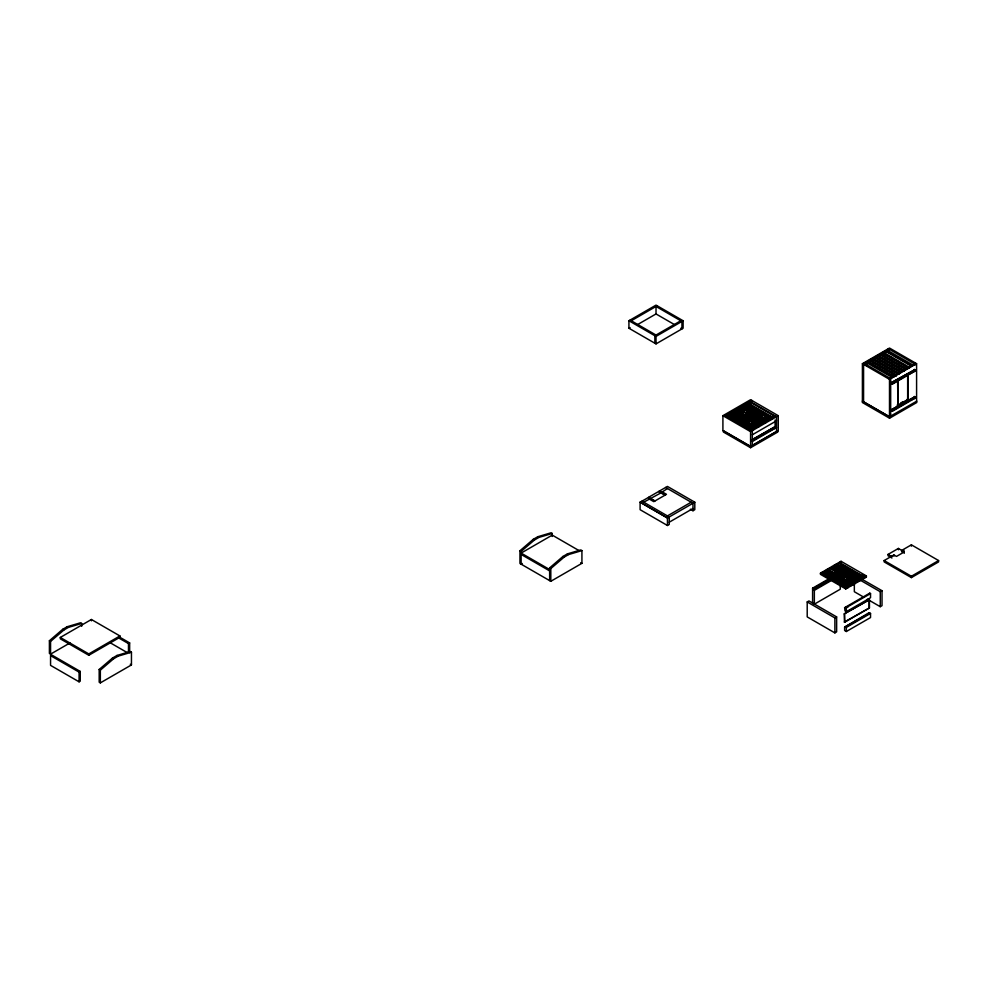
<?xml version="1.0" encoding="UTF-8"?>
<svg xmlns="http://www.w3.org/2000/svg" width="988" height="988" viewBox="0 0 988 988"><rect width="100%" height="100%" fill="white"/><g stroke="black" fill="none" stroke-linecap="round" stroke-linejoin="round"><path stroke-width="1.48" d="M70.012 642.916L50.561 654.142L49.4 653.476L49.4 640.743L62.689 629.331L67.221 626.713L80.51 622.786L81.683 623.453L81.683 626.281M50.561 654.142L50.561 641.422L63.85 630.011L68.394 627.38L81.683 623.453M99.183 669.481L112.471 658.07L117.004 655.452L130.293 651.524L131.453 652.191L131.453 664.924L100.344 682.881L99.183 682.214L99.183 669.481L100.344 670.16L100.344 682.881M100.344 670.16L113.632 658.749L118.177 656.131L131.453 652.191M549.637 580.623L549.637 567.902L562.925 556.479L567.458 553.86L580.746 549.933L581.92 550.612L581.92 563.333L550.81 581.29L519.947 563.481L519.947 550.761L533.236 539.349L537.781 536.731L551.069 532.791L552.23 533.471L552.23 536.459M522.282 563.481L521.121 564.16L521.121 551.428L534.409 540.016L538.942 537.398L552.23 533.471M550.81 581.29L550.81 568.569L564.086 557.158L568.631 554.54L581.92 550.612M60.293 637.458L91.402 619.488L119.919 635.951L119.919 637.297L88.809 655.266L60.293 638.804L60.293 637.458L88.809 653.92L119.919 635.951M628.924 320.754L656.02 305.119L683.116 320.754L683.116 328.238L656.02 343.886L628.924 328.238L628.924 320.754L656.02 336.402L683.116 320.754M50.561 655.637L51.734 654.97L80.25 671.432L80.25 681.164L79.089 681.831L50.561 665.369L50.561 655.637L79.089 672.112L80.25 671.432M631.258 320.754L657.181 305.786M628.924 328.238L630.097 327.571M637.742 324.496L655.884 314.023M680.781 320.754L654.859 335.722L654.859 343.207L656.02 342.54M118.103 637.606L128.477 643.596L129.65 642.916L129.65 652.648M722.907 415.689L750.584 399.708L778.26 415.689L778.26 430.657L750.584 446.638L722.907 430.657L722.907 415.689L750.584 431.657L778.26 415.689M725.822 415.343L751.757 400.375M726.415 415.689L726.6 416.689M752.337 400.72L750.584 401.721L750.584 402.845M739.345 408.661L746.002 404.821M742.593 407.464L746.595 405.154M889.558 418.208L916.79 402.499L916.79 401.153L889.496 416.751L862.339 401.153L862.339 402.499L889.558 418.208L889.558 416.862L862.4 401.116L862.4 363.683L889.496 348.048L916.592 363.683L916.592 401.116M864.154 364.473L864.154 363.349L888.916 349.06L888.916 350.172L879.789 355.445M864.735 363.683L863.574 364.362L863.574 401.783M866.55 362.633L867.723 361.966L892.485 376.255L891.312 376.934L866.55 362.633L866.55 365.634M865.463 363.72L870.675 360.706M751.164 429.978L775.345 416.022M864.735 364.807L868.65 362.547M752.337 434.769L776.519 420.814M641.904 501.163L669.259 516.959L669.259 524.443L667.443 525.493L640.101 509.697L640.101 502.213L648.647 497.347M648.585 497.915L654.933 500.978L648.585 497.31L667.443 486.417L694.799 502.213L694.799 509.697L692.983 510.747L690.377 509.24M643.719 502.213L660.774 492.975L665.307 494.988L658.959 491.32M667.443 488.517L660.774 492.975L658.959 491.925M751.856 439.759L775.086 426.73L775.086 419.986M750.905 440.685L775.086 426.73M754.4 439.413L758.216 437.215M762.044 435.004L764.589 433.534M768.405 431.336L775.345 428.002M750.584 447.712L777.815 432.003L777.815 430.657L750.584 446.366L723.364 430.657L723.364 432.003L750.584 447.712L750.584 431.657M915.431 363.016L914.258 363.683L914.839 365.152L914.839 364.029L888.336 348.715M914.839 364.029L890.077 378.318L890.077 379.441M889.496 379.108L892.102 377.601M862.4 363.683L889.496 379.33L916.592 363.683M891.769 382.43L914.974 369.636L914.974 371.13L892.288 384.233L891.769 382.43L914.974 369.636M899.142 379.306L901.575 377.898M891.769 383.937L905.539 375.983M906.441 375.452L914.974 371.13M667.443 515.909L691.168 502.213M694.799 502.213L667.443 518.008L640.101 502.213M669.259 522.195L692.983 508.499M900.723 403.005L903.155 401.61M897.598 405.413L907.317 399.794M891.769 409.526L914.974 396.731L914.974 398.226L892.288 411.329L891.769 409.526L914.974 396.731M891.769 411.033L907.787 401.783M910.454 400.239L914.974 398.226M820.435 573.201L822.251 572.151L847.593 586.786L847.593 587.909L845.777 588.947L820.435 574.324L820.435 573.201L845.777 587.835L847.593 586.786M822.831 571.817L824.647 570.768L849.989 585.402L849.989 586.526L848.173 587.564L822.831 572.941L822.831 571.817L848.173 586.44L849.989 585.402M825.227 570.434L827.042 569.384L852.385 584.007L852.385 585.131L850.582 586.18L825.227 571.546L825.227 570.434L850.582 585.057L852.385 584.007M827.635 569.039L829.451 568.001L854.793 582.624L854.793 583.747L852.977 584.797L827.635 570.162L827.635 569.039L852.977 583.673L854.793 582.624M829.834 568.89L829.834 567.767L831.649 566.729L856.991 581.352L856.991 582.475L855.176 583.525L847.173 578.906M832.032 566.495L833.847 565.457L859.202 580.08L859.202 581.203L857.386 582.253L832.032 567.618L832.032 566.495L857.386 581.129L859.202 580.08M834.44 566.235L834.44 565.111L836.256 564.062L861.598 578.696L861.598 579.82L859.782 580.87L835.774 567.013M836.836 563.728L838.651 562.678L863.994 577.313L863.994 578.437L862.178 579.487L862.178 578.363L836.836 563.728L836.836 564.852L882.012 590.713L882.012 605.681L880.259 606.694L867.303 599.21M839.232 563.469L839.232 562.345L841.047 561.295L866.39 575.93L866.39 577.054L864.574 578.104L840.566 564.234M840.269 584.723L840.269 589.206L814.347 604.174L812.593 603.162L812.593 588.193L829.451 578.462M812.593 588.193L813.371 588.65L829.92 579.091M813.371 588.65L813.371 589.774L831.192 579.487M813.371 589.774L814.347 590.33L830.883 580.783M891.929 558.01L888.039 555.762L888.039 554.416L898.413 548.426L904.242 551.946L904.242 553.292M807.208 601.939L808.962 600.926L836.638 616.907L836.638 631.875L834.885 632.888L807.208 616.907L807.208 601.939L834.885 617.92L836.638 616.907M904.082 550.39L901.649 551.798L901.649 550.452L911.381 544.833L938.6 560.554L938.6 561.9L911.381 577.61L884.149 561.9L884.149 560.554L893.881 554.935L896.474 556.429L904.242 551.946M829.834 567.767L855.176 582.401L856.991 581.352M834.44 565.111L859.782 579.746L861.598 578.696M862.178 578.363L863.994 577.313M839.232 562.345L864.574 576.98L866.39 575.93M844.617 607.669L869.761 593.146L870.539 593.59L870.539 597.715L846.358 611.671L844.999 610.88L844.617 607.669L845.58 608.225L848.124 606.756M845.58 608.225L845.58 607.101L846.358 607.546L870.539 593.59M859.523 579.746L880.259 591.726L882.012 590.713M844.283 613.844L869.44 599.691L869.44 607.929L844.617 622.255L844.283 613.844L869.44 599.691M884.149 560.554L911.381 576.263L938.6 560.554M844.283 622.07L869.44 607.929M844.617 627.121L869.181 612.646L870.539 613.425L870.539 617.549L846.358 631.505L844.617 630.492L844.617 627.121L869.181 613.387L869.181 612.646M847.543 625.873L860.276 618.537M862.82 617.068L865.365 615.598M844.999 626.602L846.358 627.38L870.539 613.425M911.208 366.116L885.285 351.148L885.285 352.271M908.614 367.622L882.692 352.642L882.692 353.766M906.675 368.734L880.753 353.766L880.753 354.89M906.021 369.117L880.098 354.149L880.098 355.272M882.049 355.643L905.379 369.117M877.505 355.643L903.44 370.611M901.488 371.735L875.566 356.767L875.566 357.891L900.192 372.106M900.846 372.106L874.911 357.137L874.911 358.261M872.318 358.632L898.253 373.6M897.598 373.6L872.972 359.385L872.972 358.261L898.895 373.229L898.895 374.353M892.411 376.601L867.785 362.374L867.785 361.25L893.708 376.218L893.708 377.342M897.598 379.812L897.919 405.599L907.651 399.992L907.651 374.39M864.154 363.349L890.67 378.651L890.67 416.084M906.799 399.498L907.972 400.177L907.972 374.576M897.079 405.117L898.253 405.784L898.253 380.195M674.174 324.422L656.02 313.949L656.02 306.465L681.942 321.433L681.942 328.918L680.781 328.238M630.097 320.087L656.02 335.056M774.765 416.356L749.423 401.721L749.423 402.845M747.027 403.104L772.369 417.739L772.369 418.863M769.973 419.122L744.619 404.5L744.619 405.623M746.545 406.056L762.551 415.293M765.218 416.837L769.22 419.147M768.158 420.172L742.803 405.537L742.803 406.661L766.824 420.53M742.223 405.883L767.565 420.505M765.169 421.901L739.827 407.266L739.827 408.39M744.409 410.366L740.407 408.044L740.407 406.933L765.749 421.555L765.749 422.679L747.076 411.897M738.011 408.316L763.354 422.938M737.628 408.538L762.971 423.173M738.011 409.44L743.346 412.515M746.014 414.058L762.02 423.296M735.813 409.588L761.155 424.21M735.418 409.81L760.76 424.445M737.147 411.477L759.821 424.568M758.364 425.828L733.022 411.193L733.022 412.317M749.608 421.221L733.602 411.984L733.602 410.86L758.945 425.495L758.945 426.606L752.276 422.765M756.549 426.878L731.206 412.243L731.206 413.367L755.215 427.224M730.626 412.576L755.968 427.211M728.23 413.96L753.572 428.594L753.572 429.718M726.6 415.578L726.019 415.232L726.019 416.356M724.661 414.676L752.337 430.657L752.337 445.625M727.748 416.899L750.423 429.99M888.039 554.416L891.929 556.664M862.388 574.744L866.39 577.054M835.169 571.978L844.505 577.363M868.785 593.702L869.761 594.27L869.761 593.146M843.591 585.6L847.593 587.909M863.413 596.962L854.336 591.726L854.336 582.747M665.628 487.467L692.983 503.263L692.983 510.747M661.935 491.703L666.48 494.321L653.772 501.657L649.24 499.026M640.224 502.213L667.443 517.934L667.443 525.493M579.45 550.835L552.23 535.113L521.121 553.082L549.637 569.545M537.781 536.731L538.942 537.398M567.458 553.86L568.631 554.54M580.746 562.654L581.92 563.333M533.236 539.349L534.409 540.016M562.925 556.479L564.086 557.158M519.947 550.761L521.121 551.428M549.637 567.902L550.81 568.569M521.121 554.429L549.637 570.891M119.276 636.927L129.65 642.916M110.335 642.842L127.18 652.574M67.221 626.713L68.394 627.38M117.004 655.452L118.177 656.131M130.293 664.245L131.453 664.924M62.689 629.331L63.85 630.011M112.471 658.07L113.632 658.749M49.4 640.743L50.561 641.422M914.456 369.339L914.456 370.833M914.456 396.435L914.456 397.929M911.381 544.833L911.381 546.179M911.381 576.263L911.381 577.61M898.413 548.426L898.413 549.773M895.659 376.218L895.659 375.107L869.724 360.126L869.724 361.25M893.881 554.935L893.881 556.281M892.288 382.739L892.288 384.233M892.288 409.835L892.288 411.329M889.496 379.33L889.496 416.751M880.259 591.726L880.259 606.694M869.119 599.506L869.119 607.744M864.574 576.98L864.574 578.104M859.782 579.746L859.782 580.87M857.386 581.129L857.386 582.253M855.176 582.401L855.176 583.525M852.977 583.673L852.977 584.797M850.582 585.057L850.582 586.18M848.173 586.44L848.173 587.564M846.358 607.546L846.358 611.671M846.358 627.38L846.358 631.505M845.777 587.835L845.777 588.947M844.617 614.03L844.617 622.255M841.047 561.295L841.047 562.419M838.651 562.678L838.651 563.802M836.256 564.062L836.256 565.185M834.885 617.92L834.885 632.888M833.847 565.457L833.847 566.569M831.649 566.729L831.649 567.841M829.451 568.001L829.451 569.125M827.042 569.384L827.042 570.508M824.647 570.768L824.647 571.891M822.251 572.151L822.251 573.275M814.347 590.33L814.347 604.174M776.519 431.657L776.519 416.689L750.003 401.387L750.003 402.511M770.554 419.912L770.554 418.789L745.211 404.154L745.211 405.278M751.757 430.768L751.757 429.644L726.415 415.009L726.415 416.133M656.02 336.402L656.02 343.886M128.477 643.596L128.477 651.932M91.402 619.488L91.402 620.835M88.809 653.92L88.809 655.266M79.089 672.112L79.089 681.831M887.681 350.444L886.52 351.111L911.282 365.412L912.443 364.733L887.681 350.444M775.345 426.878L751.164 440.833L752.337 441.5L776.519 427.545L775.345 426.878M909.269 367.24L883.346 352.271L883.346 353.395L909.269 368.363L909.269 367.24M904.082 370.241L878.159 355.272L878.159 356.384L904.082 371.365L904.082 370.241M896.301 374.724L870.379 359.756L870.379 360.879L896.301 375.848L896.301 374.724M772.949 417.405L747.607 402.771L747.607 403.894L772.949 418.529L772.949 417.405M754.153 428.261L728.811 413.626L728.811 414.75L754.153 429.385L754.153 428.261"/></g></svg>
